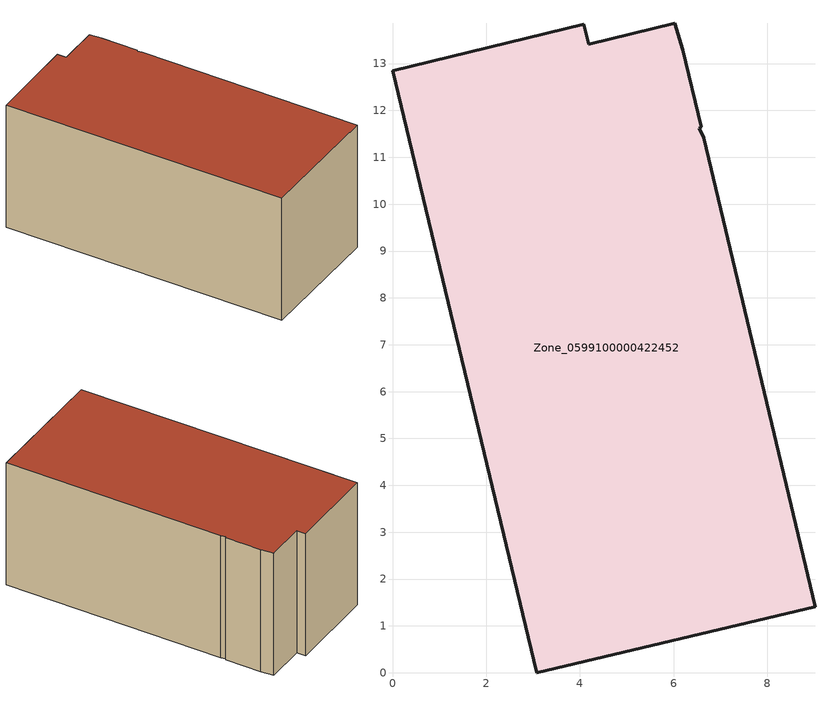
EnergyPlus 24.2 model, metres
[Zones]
Zone_0599100000422452
 floor ground (C_G): 6.2,13.29 6.58,11.66 6.55,11.62 6.64,11.41 9.02,1.41 3.08,0 0,12.84 4.08,13.84 4.18,13.41 6.03,13.86 z0
 wall outside (C_F): 4.08,13.84 0,12.84 3.08,0 9.02,1.41 6.64,11.41 6.55,11.62 6.58,11.66 6.2,13.29 6.03,13.86 4.18,13.41 4.08,13.84 z0:6.17
 roof outside (C_R): 6.58,11.66 6.2,13.29 6.03,13.86 4.18,13.41 4.08,13.84 0,12.84 3.08,0 9.02,1.41 6.64,11.41 6.55,11.62 z6.17
[BUILDING]
Pand.0599100000422452: North Axis=0; Terrain=City; Loads Convergence Tolerance Value=0.04; Temperature Convergence Tolerance Value=0.4; Solar Distribution=FullExterior; Maximum Number of Warmup Days=25; Minimum Number of Warmup Days=1
[Site:Location]
Rotterdam.The.Hague.AP_ZH_NLD Design_Conditions: Latitude=51.96; Longitude=4.45; Time Zone=1; Elevation=-4.5
[SITE:GROUNDTEMPERATURE:BUILDINGSURFACE]
18, 18, 18, 18, 18, 18, 18, 18, 18, 18, 18, 18
[MATERIAL] Thermal Absorptance=0.9; Solar Absorptance=0.7; Visible Absorptance=0.7
Name | Roughness | Thickness | Conductivity | Density | Specific Heat
G.TC.2006-2014 | MediumSmooth | 0.15 | 0.06 | 540 | 1210
F.TC.2006-2014 | Rough | 0.3 | 0.12 | 1920 | 840
R.TC.2006-2014 | MediumRough | 0.2 | 0.08 | 1500 | 1000
[CONSTRUCTION]
C_G: G.TC.2006-2014
C_F: F.TC.2006-2014
C_R: R.TC.2006-2014
[ZONE]
Zone_0599100000422452: Type=1; Multiplier=1; Ceiling Height=Autocalculate; Volume=Autocalculate; Floor Area=autocalculate; Part of Total Floor Area=Yes
[ZONEINFILTRATION:DESIGNFLOWRATE]
Infil_Zone_0599100000422452: Zone or ZoneList or Space or SpaceList=Zone_0599100000422452; Schedule=AlwaysOn; Design Flow Rate Calculation Method=Flow/Area; Flow Rate per Floor Area=0.0015; Constant Term Coefficient=1; Temperature Term Coefficient=0; Velocity Term Coefficient=0; Velocity Squared Term Coefficient=0
[HVACTEMPLATE:ZONE:IDEALLOADSAIRSYSTEM]
Zone_0599100000422452: Maximum Heating Supply Air Temperature=50; Minimum Cooling Supply Air Temperature=13; Maximum Heating Supply Air Humidity Ratio=0.0156; Minimum Cooling Supply Air Humidity Ratio=0.0077; Heating Limit=NoLimit; Cooling Limit=NoLimit; Dehumidification Control Type=ConstantSensibleHeatRatio; Cooling Sensible Heat Ratio=0.7; Dehumidification Setpoint=60; Humidification Control Type=None; Humidification Setpoint=30; Outdoor Air Method=None; Outdoor Air Flow Rate per Person=0.00944; Outdoor Air Flow Rate per Zone Floor Area=0; Outdoor Air Flow Rate per Zone=0; Demand Controlled Ventilation Type=None; Outdoor Air Economizer Type=NoEconomizer; Heat Recovery Type=None; Sensible Heat Recovery Effectiveness=0.7; Latent Heat Recovery Effectiveness=0.65
[ZONECONTROL:THERMOSTAT]
ThermostatControl_Zone_0599100000422452: Zone or ZoneList=Zone_0599100000422452; Control Type Schedule=DualSetpointControlType; Control 1=Thermostat_Zone_0599100000422452; Temperature Difference Between Cutout And Setpoint=0
[THERMOSTATSETPOINT:DUALSETPOINT]
Thermostat_Zone_0599100000422452: Heating Setpoint Temperature Schedule=HeatingSetpoint_Zone_0599100000422452; Cooling Setpoint Temperature Schedule=CoolingSetpoint_Zone_0599100000422452
[SCHEDULE:COMPACT]
HeatingSetpoint_Zone_0599100000422452: Through: 12/31, For: AllDays, Until: 24:00, 21
CoolingSetpoint_Zone_0599100000422452: Through: 12/31, For: AllDays, Until: 24:00, 24
DualSetpointControlType: Through: 12/31, For: AllDays, Until: 24:00, 4
AlwaysOn: Through: 12/31, For: AllDays, Until: 24:00, 1
